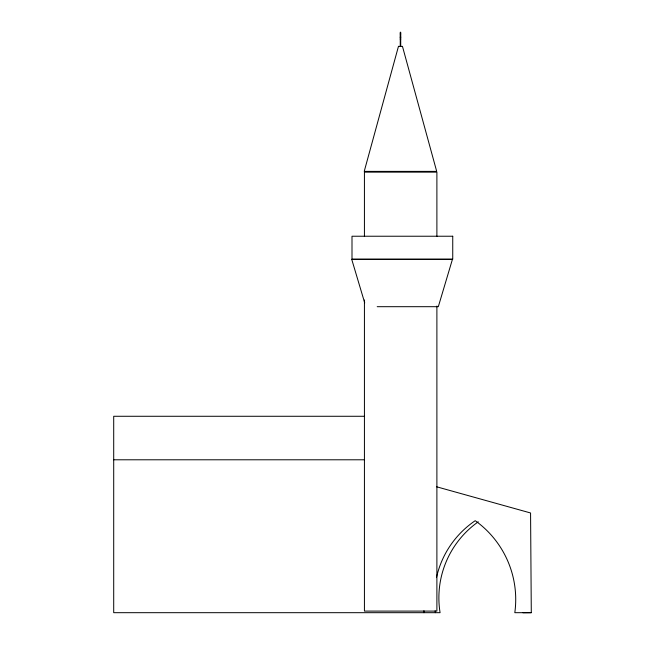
<?xml version="1.0" encoding="UTF-8"?>
<svg xmlns="http://www.w3.org/2000/svg" width="645" height="645" viewBox="0 0 645 645"><rect width="100%" height="100%" fill="white"/><g stroke="black" fill="none" stroke-linecap="round" stroke-linejoin="round"><path stroke-width="0.97" d="M522.926 612.75L531.295 612.685L530.569 512.969L436.536 486.765M400.255 33.451L400.714 33.451M400.255 34.782L400.714 34.782M400.255 36.064L400.714 36.064M400.255 37.12L400.714 37.12M400.255 37.813L400.714 37.813M400.255 38.063L400.714 38.063M400.263 39.393L400.706 39.393M377.196 306.689L438.318 306.689L452.451 259.282L351.71 259.282L364.715 302.892M364.506 416.275L113.705 416.275L113.705 612.685L440.075 612.685A93.09 93.09 0 0 1 478.251 521.813M113.705 459.788L364.506 459.788M531.295 612.685L514.815 612.685A96.903 96.903 0 0 0 475.22 520.692A93.09 93.09 0 0 0 436.463 577.638M436.891 236.57L436.891 172.134L364.425 172.134L364.425 236.57M436.891 306.036L436.891 611.097L364.425 611.097L364.425 299.998M423.934 610.686L423.934 612.685M400.714 46.359L400.714 32.25L400.255 32.25L400.255 46.359M435.44 612.685A93.09 93.09 0 0 1 435.141 610.75M398.465 46.359L364.223 171.385L436.697 171.385L402.456 46.359L398.465 46.359M452.742 236.231L352.001 236.231L352.001 259.242L452.742 259.242L452.742 236.231"/></g></svg>
